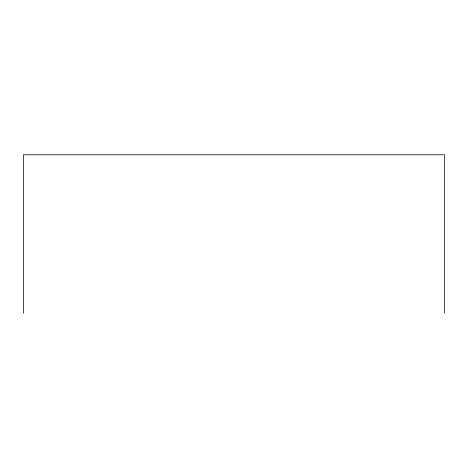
<?xml version="1.0" encoding="UTF-8"?>
<svg xmlns="http://www.w3.org/2000/svg" width="468" height="468" viewBox="0 0 468 468"><rect width="100%" height="100%" fill="white"/><g stroke="black" fill="none" stroke-linecap="round" stroke-linejoin="round"><path stroke-width="0.7" d="M444.6 313.203L444.6 154.797L23.4 154.797L23.4 313.203"/></g></svg>
